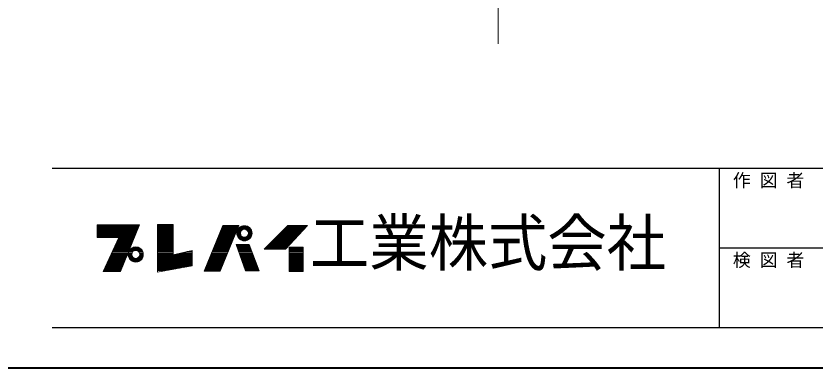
# Model space of a CAD drawing. Units: millimetres at full size, sheet at 1:15; details may follow other scales. Extents: x -3188 to 2887, y -2113 to 2102.
# Drawn here: x -211 to 1132, y -2113 to -1521 of the extents above; entities that cross this region are included whole.
import ezdxf
from ezdxf.enums import TextEntityAlignment as Align

# ---------------------------------------------------------------- set-up
doc = ezdxf.new("R2010")
doc.units = ezdxf.units.MM
doc.header["$LTSCALE"] = 15
doc.linetypes.add('CHAIN1', pattern=[8, 5, -1, 1, -1])
doc.layers.add('0-0_ﾚｲﾔ1', color=4, linetype='Continuous', lineweight=9)
doc.styles.add('ＭＳ ゴシック', font='')
doc.styles.get('ＭＳ ゴシック').set_extended_font_data('MS Gothic')

msp = doc.modelspace()

# ---------------------------------------------------------------- linework, layer by layer
at = {"layer": '0-0_ﾚｲﾔ1', "linetype": 'CHAIN1'}
msp.add_line((599.66, -652.82), (599.66, -1570.82), dxfattribs=at)
at = {"layer": '0-0_ﾚｲﾔ1', "color": 6, "lineweight": 25}
for p, q in [((2819.66, -1777.46), (-150.34, -1777.46)), ((971.44, -2045.32), (971.44, -1777.46)), ((2819.66, -1911.39), (971.44, -1911.39)), ((2819.66, -2045.32), (-150.34, -2045.32))]:
    msp.add_line(p, q, dxfattribs=at)
at = {"layer": '0-0_ﾚｲﾔ1', "color": 7, "lineweight": 18}
for p, q in [((-74.7, -1873.12), (-3.59, -1873.12)), ((-74.7, -1873.75), (-3.85, -1873.75)), ((-74.7, -1874.69), (-4.24, -1874.69)), ((-74.7, -1875.64), (-4.63, -1875.64)), ((-74.7, -1876.58), (-5.02, -1876.58)), ((-74.7, -1877.84), (-5.54, -1877.84)), ((-5.93, -1878.79), (-74.7, -1878.79)), ((-74.7, -1879.73), (-6.32, -1879.73)), ((-35.64, -1950.61), (-3.19, -1872.17)), ((26.73, -1871.86), (26.73, -1951.55)), ((52.88, -1871.86), (26.73, -1871.86)), ((26.73, -1873.12), (52.88, -1873.12)), ((26.73, -1873.75), (52.88, -1873.75)), ((26.73, -1874.69), (52.88, -1874.69)), ((26.73, -1875.64), (52.88, -1875.64)), ((26.73, -1876.58), (52.88, -1876.58)), ((26.73, -1877.84), (52.88, -1877.84)), ((26.73, -1878.79), (52.88, -1878.79)), ((26.73, -1879.73), (52.88, -1879.73)), ((136.67, -1873.43), (105.17, -1949.98)), ((131.94, -1949.98), (163.76, -1873.43)), ((134.07, -1879.73), (161.14, -1879.73)), ((134.46, -1878.79), (161.53, -1878.79)), ((134.85, -1877.84), (161.92, -1877.84)), ((135.37, -1876.58), (162.45, -1876.58)), ((135.76, -1875.64), (162.81, -1875.64)), ((136.15, -1874.69), (163.23, -1874.69)), ((136.67, -1873.43), (163.76, -1873.43)), ((162.62, -1878.79), (183.16, -1878.79)), ((163.68, -1877.53), (182.1, -1877.53)), ((165.51, -1875.95), (180.27, -1875.95)), ((167.72, -1874.69), (178.06, -1874.69)), ((239.36, -1879.73), (273.2, -1879.73)), ((240.3, -1878.79), (274.07, -1878.79)), ((241.25, -1877.84), (274.95, -1877.84)), ((242.19, -1913.12), (279.05, -1873.43)), ((242.51, -1876.58), (276.12, -1876.58)), ((243.45, -1875.64), (277, -1875.64)), ((244.4, -1874.69), (277.88, -1874.69)), ((-74.7, -1880.68), (-6.71, -1880.68)), ((-74.7, -1881.62), (-7.1, -1881.62)), ((-74.7, -1882.57), (-7.49, -1882.57)), ((-74.7, -1883.2), (-7.76, -1883.2)), ((-74.7, -1884.46), (-8.28, -1884.46)), ((-74.7, -1885.4), (-8.67, -1885.4)), ((-74.7, -1886.35), (-9.06, -1886.35)), ((-74.7, -1887.29), (-9.45, -1887.29)), ((-74.7, -1888.24), (-9.84, -1888.24)), ((-74.7, -1889.18), (-10.23, -1889.18)), ((-74.7, -1890.13), (-10.62, -1890.13)), ((-74.7, -1891.07), (-11.01, -1891.07)), ((-74.7, -1892.02), (-11.4, -1892.02)), ((-38.16, -1893.28), (-74.7, -1893.28)), ((-64.62, -1950.61), (-38.16, -1893.28)), ((-11.92, -1893.28), (-38.16, -1893.28)), ((26.73, -1880.68), (52.88, -1880.68)), ((26.73, -1881.62), (52.88, -1881.62)), ((26.73, -1882.57), (52.88, -1882.57)), ((26.73, -1883.2), (52.88, -1883.2)), ((26.73, -1884.46), (52.88, -1884.46)), ((26.73, -1885.4), (52.88, -1885.4)), ((26.73, -1886.35), (52.88, -1886.35)), ((26.73, -1887.29), (52.88, -1887.29)), ((26.73, -1888.24), (52.88, -1888.24)), ((26.73, -1889.18), (52.88, -1889.18)), ((26.73, -1890.13), (52.88, -1890.13)), ((26.73, -1891.07), (52.88, -1891.07)), ((26.73, -1892.02), (52.88, -1892.02)), ((26.73, -1893.28), (52.88, -1893.28)), ((128.5, -1893.28), (155.51, -1893.28)), ((129.02, -1892.02), (156.03, -1892.02)), ((129.41, -1891.07), (156.42, -1891.07)), ((129.79, -1890.13), (156.82, -1890.13)), ((130.18, -1889.18), (157.21, -1889.18)), ((130.57, -1888.24), (157.6, -1888.24)), ((131, -1887.29), (157.99, -1887.29)), ((131.35, -1886.35), (158.39, -1886.35)), ((131.74, -1885.4), (158.78, -1885.4)), ((132.13, -1884.46), (159.17, -1884.46)), ((132.65, -1883.2), (159.7, -1883.2)), ((132.91, -1882.57), (159.96, -1882.57)), ((133.29, -1881.62), (160.35, -1881.62)), ((133.68, -1880.68), (160.74, -1880.68)), ((160.14, -1886.35), (166.14, -1886.35)), ((160.2, -1885.09), (166.26, -1885.09)), ((160.24, -1887.92), (166.33, -1887.92)), ((160.46, -1883.51), (166.76, -1883.51)), ((160.54, -1889.5), (166.92, -1889.5)), ((161.05, -1881.62), (168.07, -1881.62)), ((161.05, -1891.07), (168.07, -1891.07)), ((161.63, -1880.36), (169.77, -1880.36)), ((161.81, -1892.65), (170.47, -1892.65)), ((183.97, -1892.65), (175.31, -1892.65)), ((184.15, -1880.36), (176.01, -1880.36)), ((184.73, -1881.62), (177.71, -1881.62)), ((184.73, -1891.07), (177.71, -1891.07)), ((185.24, -1889.5), (178.86, -1889.5)), ((185.32, -1883.51), (179.02, -1883.51)), ((185.54, -1887.92), (179.45, -1887.92)), ((185.58, -1885.09), (179.52, -1885.09)), ((179.64, -1886.35), (185.64, -1886.35)), ((225.81, -1893.28), (260.62, -1893.28)), ((227.07, -1892.02), (261.79, -1892.02)), ((228.02, -1891.07), (262.67, -1891.07)), ((228.96, -1890.13), (263.54, -1890.13)), ((229.91, -1889.18), (264.42, -1889.18)), ((230.85, -1888.24), (265.3, -1888.24)), ((231.8, -1887.29), (266.18, -1887.29)), ((232.74, -1886.35), (267.05, -1886.35)), ((233.69, -1885.4), (268.02, -1885.4)), ((234.63, -1884.46), (268.81, -1884.46)), ((235.89, -1883.2), (269.98, -1883.2)), ((236.52, -1882.57), (270.56, -1882.57)), ((237.47, -1881.62), (271.44, -1881.62)), ((238.41, -1880.68), (272.32, -1880.68)), ((-17.66, -1907.14), (-44.56, -1907.14)), ((-43.83, -1905.56), (-17.01, -1905.56)), ((-16.49, -1904.3), (-43.25, -1904.3)), ((-15.96, -1903.04), (-42.57, -1903.04)), ((-41.94, -1901.47), (-15.31, -1901.47)), ((-14.79, -1900.21), (-41.36, -1900.21)), ((-14.14, -1898.63), (-40.63, -1898.63)), ((-13.75, -1897.69), (-40.2, -1897.69)), ((-13.23, -1896.43), (-39.61, -1896.43)), ((-12.84, -1895.48), (-39.18, -1895.48)), ((-12.32, -1894.22), (-38.6, -1894.22)), ((26.73, -1894.22), (52.88, -1894.22)), ((26.73, -1895.48), (52.88, -1895.48)), ((26.73, -1896.43), (52.88, -1896.43)), ((26.73, -1897.69), (52.88, -1897.69)), ((26.73, -1898.63), (52.88, -1898.63)), ((26.73, -1900.21), (52.88, -1900.21)), ((26.73, -1901.47), (52.88, -1901.47)), ((26.73, -1903.04), (52.88, -1903.04)), ((26.73, -1904.3), (52.88, -1904.3)), ((26.73, -1905.56), (52.88, -1905.56)), ((26.73, -1907.14), (52.88, -1907.14)), ((122.81, -1907.14), (149.75, -1907.14)), ((123.44, -1905.56), (150.4, -1905.56)), ((123.96, -1904.3), (150.92, -1904.3)), ((124.48, -1903.04), (151.45, -1903.04)), ((125.13, -1901.47), (152.1, -1901.47)), ((125.65, -1900.21), (152.63, -1900.21)), ((126.29, -1898.63), (153.28, -1898.63)), ((126.68, -1897.69), (153.67, -1897.69)), ((127.2, -1896.43), (154.2, -1896.43)), ((127.59, -1895.48), (154.59, -1895.48)), ((128.11, -1894.22), (155.11, -1894.22)), ((159.14, -1905.56), (181.2, -1905.56)), ((159.69, -1907.14), (181.78, -1907.14)), ((162.86, -1894.22), (182.92, -1894.22)), ((164, -1895.48), (181.78, -1895.48)), ((166.49, -1897.37), (179.29, -1897.37)), ((169.48, -1898.63), (176.3, -1898.63)), ((197.46, -1949.66), (181.08, -1905.25)), ((211.95, -1907.14), (247.75, -1907.14)), ((213.53, -1905.56), (249.21, -1905.56)), ((214.79, -1904.3), (250.38, -1904.3)), ((216.05, -1903.04), (251.55, -1903.04)), ((217.62, -1901.47), (253.01, -1901.47)), ((218.88, -1900.21), (254.18, -1900.21)), ((220.46, -1898.63), (255.65, -1898.63)), ((221.4, -1897.69), (256.52, -1897.69)), ((222.66, -1896.43), (257.69, -1896.43)), ((223.61, -1895.48), (258.57, -1895.48)), ((224.87, -1894.22), (259.74, -1894.22)), ((-22.61, -1919.11), (-50.08, -1919.11)), ((-21.83, -1917.22), (-49.21, -1917.22)), ((-21.18, -1915.64), (-48.48, -1915.64)), ((-20.66, -1914.38), (-47.9, -1914.38)), ((-20, -1912.81), (-47.17, -1912.81)), ((-46.59, -1911.55), (-19.48, -1911.55)), ((-18.83, -1909.97), (-45.87, -1909.97)), ((-18.18, -1908.4), (-45.14, -1908.4)), ((-22.24, -1919.11), (-15.94, -1919.11)), ((-21.65, -1917.22), (-14.63, -1917.22)), ((-20.89, -1915.64), (-12.23, -1915.64)), ((-20.08, -1914.38), (0.46, -1914.38)), ((-18.7, -1912.81), (-0.92, -1912.81)), ((-17.19, -1911.55), (-2.43, -1911.55)), ((-14.2, -1909.97), (-5.42, -1909.97)), ((1.27, -1915.64), (-7.39, -1915.64)), ((2.03, -1917.22), (-4.99, -1917.22)), ((2.62, -1919.11), (-3.68, -1919.11)), ((26.73, -1908.4), (52.88, -1908.4)), ((26.73, -1909.97), (52.88, -1909.97)), ((26.73, -1911.55), (52.88, -1911.55)), ((26.73, -1912.81), (52.88, -1912.81)), ((26.73, -1914.38), (52.88, -1914.38)), ((26.73, -1915.64), (52.88, -1915.64)), ((26.73, -1917.22), (52.88, -1917.22)), ((26.73, -1919.11), (52.88, -1919.11)), ((85.32, -1919.11), (68.39, -1919.11)), ((85.32, -1917.22), (76.86, -1917.22)), ((117.87, -1919.11), (144.77, -1919.11)), ((118.65, -1917.22), (145.56, -1917.22)), ((119.29, -1915.64), (146.21, -1915.64)), ((119.81, -1914.38), (146.73, -1914.38)), ((120.46, -1912.81), (147.39, -1912.81)), ((120.98, -1911.55), (147.91, -1911.55)), ((121.63, -1909.97), (148.57, -1909.97)), ((122.28, -1908.4), (149.22, -1908.4)), ((160.12, -1908.4), (182.24, -1908.4)), ((160.67, -1909.97), (182.82, -1909.97)), ((161.22, -1911.55), (183.4, -1911.55)), ((161.66, -1912.81), (183.87, -1912.81)), ((162.2, -1914.38), (184.45, -1914.38)), ((162.64, -1915.64), (184.91, -1915.64)), ((163.19, -1917.22), (185.49, -1917.22)), ((163.85, -1919.11), (186.19, -1919.11)), ((205.97, -1913.12), (242.19, -1913.12)), ((207.54, -1911.55), (243.65, -1911.55)), ((209.12, -1909.97), (245.12, -1909.97)), ((210.69, -1908.4), (246.58, -1908.4)), ((247.86, -1911.55), (271.8, -1911.55)), ((247.86, -1912.81), (271.8, -1912.81)), ((247.86, -1914.38), (271.8, -1914.38)), ((247.86, -1915.64), (271.8, -1915.64)), ((247.86, -1917.22), (271.8, -1917.22)), ((247.86, -1919.11), (271.8, -1919.11)), ((-28.21, -1932.65), (-56.33, -1932.65)), ((-27.56, -1931.08), (-55.61, -1931.08)), ((-27.04, -1929.82), (-55.02, -1929.82)), ((-26.39, -1928.24), (-54.3, -1928.24)), ((-25.74, -1926.67), (-53.57, -1926.67)), ((-24.96, -1924.78), (-52.65, -1924.78)), ((-24.43, -1923.52), (-52.12, -1923.52)), ((-23.78, -1921.94), (-51.39, -1921.94)), ((-50.81, -1920.68), (-23.26, -1920.68)), ((-22.56, -1921.94), (-16.56, -1921.94)), ((-22.5, -1920.68), (-16.44, -1920.68)), ((-22.46, -1923.52), (-16.37, -1923.52)), ((-22.24, -1924.78), (-15.94, -1924.78)), ((-21.65, -1926.67), (-14.63, -1926.67)), ((-20.89, -1928.24), (-12.23, -1928.24)), ((-19.84, -1929.82), (0.22, -1929.82)), ((-18.7, -1931.08), (-0.92, -1931.08)), ((-16.73, -1932.65), (-2.89, -1932.65)), ((1.27, -1928.24), (-7.39, -1928.24)), ((2.03, -1926.67), (-4.99, -1926.67)), ((2.62, -1924.78), (-3.68, -1924.78)), ((2.84, -1923.52), (-3.25, -1923.52)), ((2.88, -1920.68), (-3.18, -1920.68)), ((-3.06, -1921.94), (2.94, -1921.94)), ((26.73, -1920.68), (52.88, -1920.68)), ((26.73, -1921.94), (52.88, -1921.94)), ((26.73, -1923.52), (85.32, -1923.52)), ((26.73, -1924.78), (85.32, -1924.78)), ((26.73, -1926.67), (85.32, -1926.67)), ((26.73, -1928.24), (85.32, -1928.24)), ((26.73, -1929.82), (85.32, -1929.82)), ((26.73, -1931.08), (85.32, -1931.08)), ((26.73, -1932.65), (85.32, -1932.65)), ((85.32, -1921.94), (55.7, -1921.94)), ((85.32, -1920.68), (61.34, -1920.68)), ((112.29, -1932.65), (139.14, -1932.65)), ((112.94, -1931.08), (139.8, -1931.08)), ((113.46, -1929.82), (140.32, -1929.82)), ((114.11, -1928.24), (140.97, -1928.24)), ((114.76, -1926.67), (141.63, -1926.67)), ((115.54, -1924.78), (142.41, -1924.78)), ((116.05, -1923.52), (142.94, -1923.52)), ((116.7, -1921.94), (143.6, -1921.94)), ((117.22, -1920.68), (144.12, -1920.68)), ((164.39, -1920.68), (186.77, -1920.68)), ((164.83, -1921.94), (187.24, -1921.94)), ((165.38, -1923.52), (187.82, -1923.52)), ((165.82, -1924.78), (188.28, -1924.78)), ((166.47, -1926.67), (188.98, -1926.67)), ((167.02, -1928.24), (189.56, -1928.24)), ((167.54, -1929.82), (190.14, -1929.82)), ((168.01, -1931.08), (190.61, -1931.08)), ((168.55, -1932.65), (191.19, -1932.65)), ((247.86, -1920.68), (271.8, -1920.68)), ((247.86, -1921.94), (271.8, -1921.94)), ((247.86, -1923.52), (271.8, -1923.52)), ((247.86, -1924.78), (271.8, -1924.78)), ((247.86, -1926.67), (271.8, -1926.67)), ((247.86, -1928.24), (271.8, -1928.24)), ((247.86, -1929.82), (271.8, -1929.82)), ((247.86, -1931.08), (271.8, -1931.08)), ((247.86, -1932.65), (271.8, -1932.65)), ((-34.21, -1947.14), (-63.02, -1947.14)), ((-33.55, -1945.57), (-62.29, -1945.57)), ((-32.9, -1943.99), (-61.57, -1943.99)), ((-32.12, -1942.1), (-60.69, -1942.1)), ((-31.47, -1940.53), (-59.97, -1940.53)), ((-30.69, -1938.64), (-59.1, -1938.64)), ((-30.17, -1937.38), (-58.51, -1937.38)), ((-29.52, -1935.8), (-57.79, -1935.8)), ((-28.86, -1934.23), (-57.06, -1934.23)), ((-13.22, -1934.23), (-6.4, -1934.23)), ((26.73, -1934.23), (85.32, -1934.23)), ((26.73, -1935.8), (85.32, -1935.8)), ((26.73, -1937.38), (85.32, -1937.38)), ((26.73, -1938.64), (85.32, -1938.64)), ((26.73, -1940.53), (85.32, -1940.53)), ((26.73, -1942.1), (78.43, -1942.1)), ((26.73, -1943.99), (68.09, -1943.99)), ((26.73, -1945.57), (59.47, -1945.57)), ((26.73, -1947.14), (50.86, -1947.14)), ((106.33, -1947.14), (133.12, -1947.14)), ((106.98, -1945.57), (133.77, -1945.57)), ((107.63, -1943.99), (134.43, -1943.99)), ((108.41, -1942.1), (135.21, -1942.1)), ((109.05, -1940.53), (135.87, -1940.53)), ((109.83, -1938.64), (136.65, -1938.64)), ((110.35, -1937.38), (137.18, -1937.38)), ((111, -1935.8), (137.83, -1935.8)), ((111.65, -1934.23), (138.49, -1934.23)), ((169.1, -1934.23), (191.77, -1934.23)), ((169.65, -1935.8), (192.35, -1935.8)), ((170.2, -1937.38), (192.93, -1937.38)), ((170.63, -1938.64), (193.39, -1938.64)), ((171.29, -1940.53), (194.09, -1940.53)), ((171.95, -1942.1), (194.67, -1942.1)), ((172.49, -1943.99), (195.37, -1943.99)), ((173.04, -1945.57), (195.95, -1945.57)), ((173.59, -1947.14), (196.53, -1947.14)), ((247.86, -1934.23), (271.8, -1934.23)), ((247.86, -1935.8), (271.8, -1935.8)), ((247.86, -1937.38), (271.8, -1937.38)), ((247.86, -1938.64), (271.8, -1938.64)), ((247.86, -1940.53), (271.8, -1940.53)), ((247.86, -1942.1), (271.8, -1942.1)), ((247.86, -1943.99), (271.8, -1943.99)), ((247.86, -1945.57), (271.8, -1945.57)), ((247.86, -1947.14), (271.8, -1947.14)), ((-64.62, -1950.61), (-35.64, -1950.61)), ((-34.99, -1949.03), (-63.89, -1949.03)), ((26.73, -1949.03), (40.52, -1949.03)), ((131.94, -1949.98), (105.17, -1949.98)), ((105.55, -1949.03), (132.33, -1949.03)), ((174.25, -1949.03), (197.23, -1949.03)), ((174.47, -1949.66), (197.46, -1949.66)), ((247.86, -1949.03), (271.8, -1949.03))]:
    msp.add_line(p, q, dxfattribs=at)
at = {"layer": '0-0_ﾚｲﾔ1', "color": 1, "lineweight": 40}
msp.add_line((2887.16, -2112.82), (-3187.84, -2112.82), dxfattribs=at)
at = {"layer": '0-0_ﾚｲﾔ1', "color": 7, "lineweight": 18}
for points in [[(-74.7, -1893.28), (-74.7, -1872.17), (-3.19, -1872.17)], [(26.73, -1951.55), (85.32, -1940.84), (85.32, -1915.33), (52.88, -1922.57), (52.88, -1871.86)], [(205.97, -1913.12), (245.66, -1873.43), (279.05, -1873.43)], [(174.47, -1949.66), (159.03, -1905.25), (181.08, -1905.25)]]:
    msp.add_lwpolyline(points, dxfattribs=at)
msp.add_lwpolyline([(247.86, -1909.97), (247.86, -1950.61), (271.8, -1950.61), (271.8, -1909.97)], close=True, dxfattribs=at)
for centre, radius in [((172.89, -1886.35), 12.75), ((172.89, -1886.35), 6.75), ((-9.81, -1921.94), 12.75), ((-9.81, -1921.94), 6.75)]:
    msp.add_circle(centre, radius, dxfattribs=at)

# ---------------------------------------------------------------- texts
at = {"layer": '0-0_ﾚｲﾔ1', "color": 7, "style": 'ＭＳ ゴシック'}
for s, p in [('作 図 者', (993.94, -1814.96)), ('検 図 者', (993.94, -1948.89))]:
    msp.add_text(s, height=21.99, dxfattribs=at).set_placement(p, align=Align.BOTTOM_LEFT)
at = {"layer": '0-0_ﾚｲﾔ1', "color": 7, "style": 'ＭＳ ゴシック', "width": 0.95}
msp.add_text('工業株式会社', height=76.98, dxfattribs=at).set_placement((283.05, -1963.89), align=Align.BOTTOM_LEFT)

doc.saveas('drawing.dxf')
